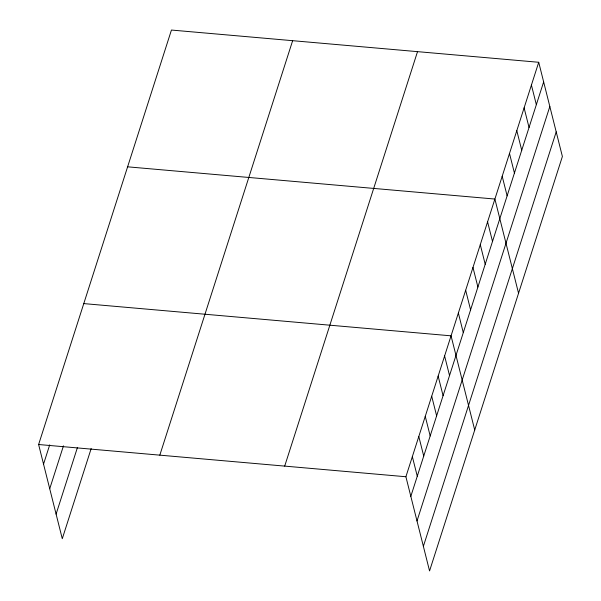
<?xml version="1.0" encoding="UTF-8"?>
<svg xmlns="http://www.w3.org/2000/svg" width="601" height="601" viewBox="0 0 601 601"><rect width="100%" height="100%" fill="white"/><g stroke="black" fill="none" stroke-linecap="round" stroke-linejoin="round"><path stroke-width="0.9" d="M91.172 448.564L62.279 538.721L38.614 444.515L171.443 30.05L538.721 62.279L562.386 156.485L429.557 570.95L405.9 476.743L538.721 62.279M43.542 464.122L49.71 444.868M49.725 488.741L63.466 445.852M56.096 514.103L77.416 447.58M159.821 455.152L292.642 40.688M284.694 466.113L417.522 51.648M410.821 496.358L543.65 81.886M417.004 520.969L549.832 106.505M423.374 546.332L556.203 131.867M127.607 166.823L494.893 199.051L518.55 293.258M83.779 303.595L451.058 335.831L474.722 430.031M38.614 444.515L405.9 476.743M531.419 85.079L536.34 104.687M524.11 107.872L529.038 127.48M516.807 130.665L521.728 150.28M509.498 153.465L514.426 173.073M502.196 176.258L507.124 195.866M487.584 221.852L492.512 241.459M480.282 244.645L485.202 264.252M472.972 267.445L477.9 287.053M465.67 290.238L470.591 309.846M458.36 313.031L463.288 332.638M444.605 355.957L449.533 375.565M438.152 376.091L443.08 395.698M431.706 396.224L436.627 415.832M425.253 416.35L430.181 435.958M418.799 436.484L423.728 456.091M412.346 456.617L417.274 476.225"/></g></svg>
